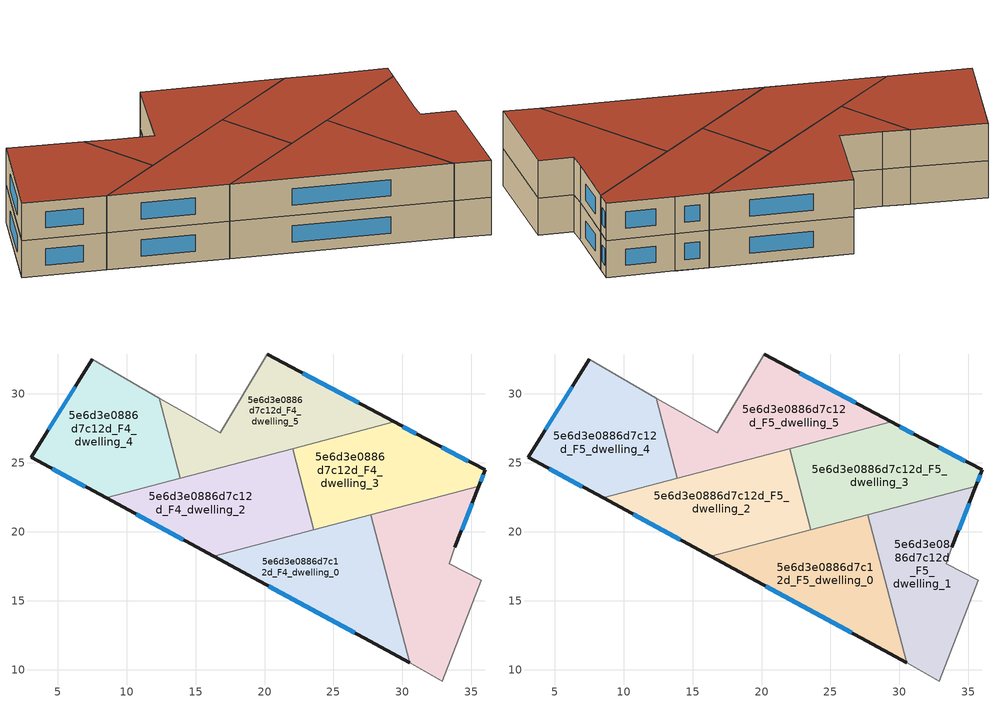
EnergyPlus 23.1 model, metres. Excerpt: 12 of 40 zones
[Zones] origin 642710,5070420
5e6d3e0886d7c12d_F4_dwelling_0
 floor to 5e6d3e0886d7c12d_F3_dwelling_4 (EU_floor_Construction): 27.83,20.39 24.3,13.9 17.64,17.51 18.31,18.76 26.75,20.98 z12
 floor to 5e6d3e0886d7c12d_F3_dwelling_6 (EU_floor_Construction): 28.46,18.42 30.55,10.51 24.3,13.9 27.15,19.14 z12
 floor to 5e6d3e0886d7c12d_F3_dwelling_2 (EU_floor_Construction): 18.31,18.76 17.64,17.51 16.31,18.23 z12
 floor to 5e6d3e0886d7c12d_F3_dwelling_5 (EU_floor_Construction): 27.91,20.53 28.46,18.42 27.15,19.14 z12
 floor to 5e6d3e0886d7c12d_F3_dwelling_3 (EU_floor_Construction): 27.72,21.23 27.91,20.53 27.83,20.39 26.75,20.98 z12
 wall outside (EU_wall_Construction): 16.31,18.23 30.55,10.51 z12:15
 wall to 5e6d3e0886d7c12d_F4_dwelling_1 (EU_wall_Construction): 30.55,10.51 27.72,21.23 z12:15
 wall to 5e6d3e0886d7c12d_F4_dwelling_2 (EU_wall_Construction): 23.59,20.14 16.31,18.23 z12:15
 wall to 5e6d3e0886d7c12d_F4_dwelling_3 (EU_wall_Construction): 27.72,21.23 23.59,20.14 z12:15
 window (EU_Window_Construction): 20.3,16.06 26.56,12.67 z12.84:14.16
5e6d3e0886d7c12d_F4_dwelling_1
 floor to 5e6d3e0886d7c12d_F3_dwelling_6 (EU_floor_Construction): 35.7,16.48 32.9,9.18 30.6,10.48 30.55,10.51 28.46,18.42 32.85,16.04 33.4,17.68 z12
 floor to 5e6d3e0886d7c12d_F3_dwelling_5 (EU_floor_Construction): 35.54,23.29 33.8,18.88 33.4,17.69 32.85,16.04 28.46,18.42 27.91,20.53 28.39,21.41 z12
 floor to 5e6d3e0886d7c12d_F3_dwelling_3 (EU_floor_Construction): 28.39,21.41 27.91,20.53 27.72,21.23 z12
 wall outside (EU_wall_Construction): 33.8,18.88 35.54,23.29 z12:15
 wall adiabatic (EU_wall_Construction): 30.55,10.51 30.6,10.48 32.9,9.18 35.7,16.48 33.4,17.68 33.8,18.88 z12:15
 wall to 5e6d3e0886d7c12d_F4_dwelling_3 (EU_wall_Construction): 35.54,23.29 27.72,21.23 z12:15
 window (EU_Window_Construction): 34.29,20.12 35.05,22.06 z12.84:14.16
5e6d3e0886d7c12d_F4_dwelling_2
 floor to 5e6d3e0886d7c12d_F3_dwelling_2 (EU_floor_Construction): 20.45,22.68 18.31,18.76 16.31,18.23 9.26,22.05 9.65,22.76 16.82,24.65 z12
 floor to 5e6d3e0886d7c12d_F3_dwelling_4 (EU_floor_Construction): 22.8,23.13 23.59,20.14 18.31,18.76 21.17,24.01 z12
 floor to 5e6d3e0886d7c12d_F3_dwelling_3 (EU_floor_Construction): 22.11,25.74 22.8,23.13 21.17,24.01 z12
 floor to 5e6d3e0886d7c12d_F3_dwelling_0 (EU_floor_Construction): 9.65,22.76 9.26,22.05 8.5,22.46 z12
 floor to 5e6d3e0886d7c12d_F3_dwelling_1 (EU_floor_Construction): 22.04,26.03 22.11,25.74 20.45,22.68 16.82,24.65 z12
 wall outside (EU_wall_Construction): 8.5,22.46 16.31,18.23 z12:15
 wall to 5e6d3e0886d7c12d_F4_dwelling_3 (EU_wall_Construction): 23.59,20.14 22.04,26.03 z12:15
 wall to 5e6d3e0886d7c12d_F4_dwelling_5 (EU_wall_Construction): 22.04,26.03 13.88,23.88 z12:15
 wall to 5e6d3e0886d7c12d_F4_dwelling_4 (EU_wall_Construction): 13.88,23.88 8.5,22.46 z12:15
 window (EU_Window_Construction): 10.69,21.27 14.12,19.41 z12.84:14.16
5e6d3e0886d7c12d_F4_dwelling_3
 floor to 5e6d3e0886d7c12d_F3_dwelling_3 (EU_floor_Construction): 31.38,26.91 28.39,21.41 26.75,20.98 22.8,23.13 22.11,25.74 22.31,26.1 29.41,27.97 z12
 floor to 5e6d3e0886d7c12d_F3_dwelling_1 (EU_floor_Construction): 22.31,26.1 22.11,25.74 22.04,26.03 z12
 floor to 5e6d3e0886d7c12d_F3_dwelling_5 (EU_floor_Construction): 36.01,24.49 35.54,23.29 28.39,21.41 31.38,26.91 31.6,26.79 z12
 floor to 5e6d3e0886d7c12d_F3_dwelling_4 (EU_floor_Construction): 26.75,20.98 23.59,20.14 22.8,23.13 z12
 wall outside (EU_wall_Construction): 35.54,23.29 36.01,24.49 31.6,26.79 29.41,27.97 z12:15
 wall to 5e6d3e0886d7c12d_F4_dwelling_5 (EU_wall_Construction): 29.41,27.97 22.04,26.03 z12:15
 window (EU_Window_Construction): 30.99,27.12 30.03,27.64 / 34.77,25.13 32.84,26.15 / 35.67,23.63 35.88,24.15 z12.84:14.16
5e6d3e0886d7c12d_F4_dwelling_4
 floor to 5e6d3e0886d7c12d_F3_dwelling_0 (EU_floor_Construction): 12.35,29.7 12.7,28.37 9.65,22.76 8.5,22.46 3.08,25.4 7.49,32.5 z12
 floor to 5e6d3e0886d7c12d_F3_dwelling_2 (EU_floor_Construction): 13.15,26.64 13.88,23.88 9.65,22.76 12.08,27.23 z12
 floor to 5e6d3e0886d7c12d_F3_dwelling_1 (EU_floor_Construction): 12.7,28.37 13.15,26.64 12.08,27.23 z12
 wall outside (EU_wall_Construction): 7.49,32.5 3.08,25.4 8.5,22.46 z12:15
 wall adiabatic (EU_wall_Construction): 12.35,29.7 7.49,32.5 z12:15
 wall to 5e6d3e0886d7c12d_F4_dwelling_5 (EU_wall_Construction): 13.88,23.88 12.35,29.7 z12:15
 window (EU_Window_Construction): 4.6,24.58 6.98,23.28 / 6.25,30.51 4.32,27.39 z12.84:14.16
5e6d3e0886d7c12d_F4_dwelling_5
 floor to 5e6d3e0886d7c12d_F3_dwelling_1 (EU_floor_Construction): 24.7,30.49 22.31,26.1 16.82,24.65 13.15,26.64 12.7,28.37 13.17,29.23 14.09,28.7 16.79,27.2 20.2,32.9 z12
 floor to 5e6d3e0886d7c12d_F3_dwelling_3 (EU_floor_Construction): 29.41,27.97 22.31,26.1 24.7,30.49 z12
 floor to 5e6d3e0886d7c12d_F3_dwelling_0 (EU_floor_Construction): 13.17,29.23 12.7,28.37 12.35,29.7 z12
 floor to 5e6d3e0886d7c12d_F3_dwelling_2 (EU_floor_Construction): 16.82,24.65 13.88,23.88 13.15,26.64 z12
 wall outside (EU_wall_Construction): 29.41,27.97 20.2,32.9 z12:15
 wall adiabatic (EU_wall_Construction): 20.2,32.9 16.79,27.2 14.09,28.7 12.35,29.7 z12:15
 window (EU_Window_Construction): 26.83,29.35 22.78,31.52 z12.84:14.16
5e6d3e0886d7c12d_F5_dwelling_0
 floor to 5e6d3e0886d7c12d_F4_dwelling_0 (EU_floor_Construction): 27.72,21.23 30.55,10.51 16.31,18.23 z15
 wall outside (EU_wall_Construction): 16.31,18.23 30.55,10.51 z15:18
 wall to 5e6d3e0886d7c12d_F5_dwelling_1 (EU_wall_Construction): 30.55,10.51 27.72,21.23 z15:18
 wall to 5e6d3e0886d7c12d_F5_dwelling_2 (EU_wall_Construction): 23.59,20.14 16.31,18.23 z15:18
 wall to 5e6d3e0886d7c12d_F5_dwelling_3 (EU_wall_Construction): 27.72,21.23 23.59,20.14 z15:18
 window (EU_Window_Construction): 20.3,16.06 26.56,12.67 z15.84:17.16
 roof outside (EU_roof_Construction): 30.55,10.51 27.72,21.23 16.31,18.23 z18
5e6d3e0886d7c12d_F5_dwelling_1
 floor to 5e6d3e0886d7c12d_F4_dwelling_1 (EU_floor_Construction): 35.54,23.29 33.8,18.88 33.4,17.68 35.7,16.48 32.9,9.18 30.6,10.48 30.55,10.51 27.72,21.23 z15
 wall outside (EU_wall_Construction): 33.8,18.88 35.54,23.29 z15:18
 wall adiabatic (EU_wall_Construction): 30.55,10.51 30.6,10.48 32.9,9.18 35.7,16.48 33.4,17.68 33.8,18.88 z15:18
 wall to 5e6d3e0886d7c12d_F5_dwelling_3 (EU_wall_Construction): 35.54,23.29 27.72,21.23 z15:18
 window (EU_Window_Construction): 34.29,20.12 35.05,22.06 z15.84:17.16
 roof outside (EU_roof_Construction): 32.9,9.18 35.7,16.48 33.4,17.68 33.8,18.88 35.54,23.29 27.72,21.23 30.55,10.51 30.6,10.48 z18
5e6d3e0886d7c12d_F5_dwelling_2
 floor to 5e6d3e0886d7c12d_F4_dwelling_2 (EU_floor_Construction): 22.04,26.03 23.59,20.14 16.31,18.23 8.5,22.46 z15
 wall outside (EU_wall_Construction): 8.5,22.46 16.31,18.23 z15:18
 wall to 5e6d3e0886d7c12d_F5_dwelling_3 (EU_wall_Construction): 23.59,20.14 22.04,26.03 z15:18
 wall to 5e6d3e0886d7c12d_F5_dwelling_5 (EU_wall_Construction): 22.04,26.03 13.88,23.88 z15:18
 wall to 5e6d3e0886d7c12d_F5_dwelling_4 (EU_wall_Construction): 13.88,23.88 8.5,22.46 z15:18
 window (EU_Window_Construction): 10.69,21.27 14.12,19.41 z15.84:17.16
 roof outside (EU_roof_Construction): 23.59,20.14 22.04,26.03 8.5,22.46 16.31,18.23 z18
5e6d3e0886d7c12d_F5_dwelling_3
 floor to 5e6d3e0886d7c12d_F4_dwelling_3 (EU_floor_Construction): 36.01,24.49 35.54,23.29 23.59,20.14 22.04,26.03 29.41,27.97 31.6,26.79 z15
 wall outside (EU_wall_Construction): 35.54,23.29 36.01,24.49 31.6,26.79 29.41,27.97 z15:18
 wall to 5e6d3e0886d7c12d_F5_dwelling_5 (EU_wall_Construction): 29.41,27.97 22.04,26.03 z15:18
 window (EU_Window_Construction): 30.99,27.12 30.03,27.64 / 34.77,25.13 32.84,26.15 / 35.67,23.63 35.88,24.15 z15.84:17.16
 roof outside (EU_roof_Construction): 35.54,23.29 36.01,24.49 31.6,26.79 29.41,27.97 22.04,26.03 23.59,20.14 z18
5e6d3e0886d7c12d_F5_dwelling_4
 floor to 5e6d3e0886d7c12d_F4_dwelling_4 (EU_floor_Construction): 12.35,29.7 13.88,23.88 8.5,22.46 3.08,25.4 7.49,32.5 z15
 wall outside (EU_wall_Construction): 7.49,32.5 3.08,25.4 8.5,22.46 z15:18
 wall adiabatic (EU_wall_Construction): 12.35,29.7 7.49,32.5 z15:18
 wall to 5e6d3e0886d7c12d_F5_dwelling_5 (EU_wall_Construction): 13.88,23.88 12.35,29.7 z15:18
 window (EU_Window_Construction): 4.6,24.58 6.98,23.28 / 6.25,30.51 4.32,27.39 z15.84:17.16
 roof outside (EU_roof_Construction): 13.88,23.88 12.35,29.7 7.49,32.5 3.08,25.4 8.5,22.46 z18
5e6d3e0886d7c12d_F5_dwelling_5
 floor to 5e6d3e0886d7c12d_F4_dwelling_5 (EU_floor_Construction): 29.41,27.97 13.88,23.88 12.35,29.7 14.09,28.7 16.79,27.2 20.2,32.9 z15
 wall outside (EU_wall_Construction): 29.41,27.97 20.2,32.9 z15:18
 wall adiabatic (EU_wall_Construction): 20.2,32.9 16.79,27.2 14.09,28.7 12.35,29.7 z15:18
 window (EU_Window_Construction): 26.83,29.35 22.78,31.52 z15.84:17.16
 roof outside (EU_roof_Construction): 29.41,27.97 20.2,32.9 16.79,27.2 14.09,28.7 12.35,29.7 13.88,23.88 z18
[Building]
EU S2 Campaign: North Axis=0; Terrain=City; Solar Distribution=FullExterior
[Site:Location]
Lyon-Bron: Latitude=45.75; Longitude=5; Time Zone=1; Elevation=198
[SizingPeriod:WeatherFileDays]
AnnualSizingPeriod: Begin Month=1; Begin Day of Month=1; End Month=12; End Day of Month=31; Day of Week for Start Day=Monday; Use Weather File Daylight Saving Period=No; Use Weather File Rain and Snow Indicators=No
[MATERIAL]
EU_InternalMass_Material: Roughness=MediumRough; Thickness=0.1; Conductivity=1; Density=1800; Specific Heat=900; Thermal Absorptance=0.9; Solar Absorptance=0.7; Visible Absorptance=0.7
[MATERIAL:NOMASS] Roughness=MediumRough; Thermal Absorptance=0.9; Solar Absorptance=0.7; Visible Absorptance=0.7
Name | Thermal Resistance
EU_wall_NoMass | 0.776494
EU_roof_NoMass | 0.486893
EU_floor_NoMass | 0.421597
[WINDOWMATERIAL:SIMPLEGLAZINGSYSTEM]
EU_Window_SimpleGlazing: UFactor=4.24961; Solar Heat Gain Coefficient=0.83; Visible Transmittance=0.83
[CONSTRUCTION]
EU_wall_Construction: EU_wall_NoMass
EU_roof_Construction: EU_roof_NoMass
EU_floor_Construction: EU_floor_NoMass
EU_Window_Construction: EU_Window_SimpleGlazing
EU_InternalMass_Construction: EU_InternalMass_Material
[ZONE] Type=1; Multiplier=1; Ceiling Height=autocalculate; Floor Area=autocalculate; Part of Total Floor Area=Yes
Name | Volume
5e6d3e0886d7c12d_F4_dwelling_0; 5e6d3e0886d7c12d_F5_dwelling_0 | 196.341
5e6d3e0886d7c12d_F4_dwelling_1; 5e6d3e0886d7c12d_F5_dwelling_1 | 196.332
5e6d3e0886d7c12d_F4_dwelling_2; 5e6d3e0886d7c12d_F5_dwelling_2 | 196.336
5e6d3e0886d7c12d_F4_dwelling_3; 5e6d3e0886d7c12d_F5_dwelling_3 | 196.33
5e6d3e0886d7c12d_F4_dwelling_4; 5e6d3e0886d7c12d_F5_dwelling_4 | 196.331
5e6d3e0886d7c12d_F4_dwelling_5; 5e6d3e0886d7c12d_F5_dwelling_5 | 196.347
[INTERNALMASS] Construction=EU_InternalMass_Construction
Name | Zone or ZoneList | Surface Area
5e6d3e0886d7c12d_F4_dwelling_0_EU_InternalMass | 5e6d3e0886d7c12d_F4_dwelling_0 | 65.4468
5e6d3e0886d7c12d_F4_dwelling_1_EU_InternalMass | 5e6d3e0886d7c12d_F4_dwelling_1 | 65.4439
5e6d3e0886d7c12d_F4_dwelling_2_EU_InternalMass | 5e6d3e0886d7c12d_F4_dwelling_2 | 65.4454
5e6d3e0886d7c12d_F4_dwelling_3_EU_InternalMass | 5e6d3e0886d7c12d_F4_dwelling_3 | 65.4435
5e6d3e0886d7c12d_F4_dwelling_4_EU_InternalMass | 5e6d3e0886d7c12d_F4_dwelling_4 | 65.4439
5e6d3e0886d7c12d_F4_dwelling_5_EU_InternalMass | 5e6d3e0886d7c12d_F4_dwelling_5 | 65.4486
5e6d3e0886d7c12d_F5_dwelling_0_EU_InternalMass | 5e6d3e0886d7c12d_F5_dwelling_0 | 65.4468
5e6d3e0886d7c12d_F5_dwelling_1_EU_InternalMass | 5e6d3e0886d7c12d_F5_dwelling_1 | 65.4439
5e6d3e0886d7c12d_F5_dwelling_2_EU_InternalMass | 5e6d3e0886d7c12d_F5_dwelling_2 | 65.4454
5e6d3e0886d7c12d_F5_dwelling_3_EU_InternalMass | 5e6d3e0886d7c12d_F5_dwelling_3 | 65.4435
5e6d3e0886d7c12d_F5_dwelling_4_EU_InternalMass | 5e6d3e0886d7c12d_F5_dwelling_4 | 65.4439
5e6d3e0886d7c12d_F5_dwelling_5_EU_InternalMass | 5e6d3e0886d7c12d_F5_dwelling_5 | 65.4486
[OTHEREQUIPMENT] Fuel Type=Electricity; Design Level Calculation Method=Watts/Area; Power per Zone Floor Area=1; Fraction Latent=0; Fraction Radiant=0; Fraction Lost=0; Carbon Dioxide Generation Rate=0; EndUse Subcategory=EU_Step8_InternalGains
Name | Zone or ZoneList or Space or SpaceList | Schedule
EU_Step8_InternalGain_5e6d3e0886d7c12d_F4_dwelling_0_f000 | 5e6d3e0886d7c12d_F4_dwelling_0 | EU_Step8_GainSchedule_5e6d3e0886d7c12d_F4_dwelling_0_f000
EU_Step8_InternalGain_5e6d3e0886d7c12d_F4_dwelling_1_f000 | 5e6d3e0886d7c12d_F4_dwelling_1 | EU_Step8_GainSchedule_5e6d3e0886d7c12d_F4_dwelling_1_f000
EU_Step8_InternalGain_5e6d3e0886d7c12d_F4_dwelling_2_f000 | 5e6d3e0886d7c12d_F4_dwelling_2 | EU_Step8_GainSchedule_5e6d3e0886d7c12d_F4_dwelling_2_f000
EU_Step8_InternalGain_5e6d3e0886d7c12d_F4_dwelling_3_f000 | 5e6d3e0886d7c12d_F4_dwelling_3 | EU_Step8_GainSchedule_5e6d3e0886d7c12d_F4_dwelling_3_f000
EU_Step8_InternalGain_5e6d3e0886d7c12d_F4_dwelling_4_f000 | 5e6d3e0886d7c12d_F4_dwelling_4 | EU_Step8_GainSchedule_5e6d3e0886d7c12d_F4_dwelling_4_f000
EU_Step8_InternalGain_5e6d3e0886d7c12d_F4_dwelling_5_f000 | 5e6d3e0886d7c12d_F4_dwelling_5 | EU_Step8_GainSchedule_5e6d3e0886d7c12d_F4_dwelling_5_f000
EU_Step8_InternalGain_5e6d3e0886d7c12d_F5_dwelling_0_f000 | 5e6d3e0886d7c12d_F5_dwelling_0 | EU_Step8_GainSchedule_5e6d3e0886d7c12d_F5_dwelling_0_f000
EU_Step8_InternalGain_5e6d3e0886d7c12d_F5_dwelling_1_f000 | 5e6d3e0886d7c12d_F5_dwelling_1 | EU_Step8_GainSchedule_5e6d3e0886d7c12d_F5_dwelling_1_f000
EU_Step8_InternalGain_5e6d3e0886d7c12d_F5_dwelling_2_f000 | 5e6d3e0886d7c12d_F5_dwelling_2 | EU_Step8_GainSchedule_5e6d3e0886d7c12d_F5_dwelling_2_f000
EU_Step8_InternalGain_5e6d3e0886d7c12d_F5_dwelling_3_f000 | 5e6d3e0886d7c12d_F5_dwelling_3 | EU_Step8_GainSchedule_5e6d3e0886d7c12d_F5_dwelling_3_f000
EU_Step8_InternalGain_5e6d3e0886d7c12d_F5_dwelling_4_f000 | 5e6d3e0886d7c12d_F5_dwelling_4 | EU_Step8_GainSchedule_5e6d3e0886d7c12d_F5_dwelling_4_f000
EU_Step8_InternalGain_5e6d3e0886d7c12d_F5_dwelling_5_f000 | 5e6d3e0886d7c12d_F5_dwelling_5 | EU_Step8_GainSchedule_5e6d3e0886d7c12d_F5_dwelling_5_f000
[ZONEVENTILATION:DESIGNFLOWRATE] Schedule=EU_AlwaysOn; Design Flow Rate Calculation Method=AirChanges/Hour; Air Changes per Hour=0.693814; Ventilation Type=Natural; Fan Pressure Rise=0; Fan Total Efficiency=1; Constant Term Coefficient=1; Temperature Term Coefficient=0; Velocity Term Coefficient=0; Velocity Squared Term Coefficient=0; Minimum Indoor Temperature=-100; Maximum Indoor Temperature=100; Delta Temperature=-100; Minimum Outdoor Temperature=-100; Maximum Outdoor Temperature=100; Maximum Wind Speed=40
Name | Zone or ZoneList or Space or SpaceList
EU_ConstantAir_5e6d3e0886d7c12d_F4_dwelling_0 | 5e6d3e0886d7c12d_F4_dwelling_0
EU_ConstantAir_5e6d3e0886d7c12d_F4_dwelling_1 | 5e6d3e0886d7c12d_F4_dwelling_1
EU_ConstantAir_5e6d3e0886d7c12d_F4_dwelling_2 | 5e6d3e0886d7c12d_F4_dwelling_2
EU_ConstantAir_5e6d3e0886d7c12d_F4_dwelling_3 | 5e6d3e0886d7c12d_F4_dwelling_3
EU_ConstantAir_5e6d3e0886d7c12d_F4_dwelling_4 | 5e6d3e0886d7c12d_F4_dwelling_4
EU_ConstantAir_5e6d3e0886d7c12d_F4_dwelling_5 | 5e6d3e0886d7c12d_F4_dwelling_5
EU_ConstantAir_5e6d3e0886d7c12d_F5_dwelling_0 | 5e6d3e0886d7c12d_F5_dwelling_0
EU_ConstantAir_5e6d3e0886d7c12d_F5_dwelling_1 | 5e6d3e0886d7c12d_F5_dwelling_1
EU_ConstantAir_5e6d3e0886d7c12d_F5_dwelling_2 | 5e6d3e0886d7c12d_F5_dwelling_2
EU_ConstantAir_5e6d3e0886d7c12d_F5_dwelling_3 | 5e6d3e0886d7c12d_F5_dwelling_3
EU_ConstantAir_5e6d3e0886d7c12d_F5_dwelling_4 | 5e6d3e0886d7c12d_F5_dwelling_4
EU_ConstantAir_5e6d3e0886d7c12d_F5_dwelling_5 | 5e6d3e0886d7c12d_F5_dwelling_5
[HVACTEMPLATE:THERMOSTAT] Constant Heating Setpoint=20; Constant Cooling Setpoint=50
EU_HeatOnly_5e6d3e0886d7c12d_F0_dwelling_0; EU_HeatOnly_5e6d3e0886d7c12d_F0_dwelling_1; EU_HeatOnly_5e6d3e0886d7c12d_F0_dwelling_2; EU_HeatOnly_5e6d3e0886d7c12d_F0_dwelling_3; EU_HeatOnly_5e6d3e0886d7c12d_F0_dwelling_4; EU_HeatOnly_5e6d3e0886d7c12d_F0_dwelling_5; EU_HeatOnly_5e6d3e0886d7c12d_F0_dwelling_6; EU_HeatOnly_5e6d3e0886d7c12d_F1_dwelling_0; EU_HeatOnly_5e6d3e0886d7c12d_F1_dwelling_1; EU_HeatOnly_5e6d3e0886d7c12d_F1_dwelling_2; EU_HeatOnly_5e6d3e0886d7c12d_F1_dwelling_3; EU_HeatOnly_5e6d3e0886d7c12d_F1_dwelling_4; EU_HeatOnly_5e6d3e0886d7c12d_F1_dwelling_5; EU_HeatOnly_5e6d3e0886d7c12d_F1_dwelling_6; EU_HeatOnly_5e6d3e0886d7c12d_F2_dwelling_0; EU_HeatOnly_5e6d3e0886d7c12d_F2_dwelling_1; EU_HeatOnly_5e6d3e0886d7c12d_F2_dwelling_2; EU_HeatOnly_5e6d3e0886d7c12d_F2_dwelling_3; EU_HeatOnly_5e6d3e0886d7c12d_F2_dwelling_4; EU_HeatOnly_5e6d3e0886d7c12d_F2_dwelling_5; EU_HeatOnly_5e6d3e0886d7c12d_F2_dwelling_6; EU_HeatOnly_5e6d3e0886d7c12d_F3_dwelling_0; EU_HeatOnly_5e6d3e0886d7c12d_F3_dwelling_1; EU_HeatOnly_5e6d3e0886d7c12d_F3_dwelling_2; EU_HeatOnly_5e6d3e0886d7c12d_F3_dwelling_3; EU_HeatOnly_5e6d3e0886d7c12d_F3_dwelling_4; EU_HeatOnly_5e6d3e0886d7c12d_F3_dwelling_5; EU_HeatOnly_5e6d3e0886d7c12d_F3_dwelling_6; EU_HeatOnly_5e6d3e0886d7c12d_F4_dwelling_0; EU_HeatOnly_5e6d3e0886d7c12d_F4_dwelling_1; EU_HeatOnly_5e6d3e0886d7c12d_F4_dwelling_2; EU_HeatOnly_5e6d3e0886d7c12d_F4_dwelling_3; EU_HeatOnly_5e6d3e0886d7c12d_F4_dwelling_4; EU_HeatOnly_5e6d3e0886d7c12d_F4_dwelling_5; EU_HeatOnly_5e6d3e0886d7c12d_F5_dwelling_0; EU_HeatOnly_5e6d3e0886d7c12d_F5_dwelling_1; EU_HeatOnly_5e6d3e0886d7c12d_F5_dwelling_2; EU_HeatOnly_5e6d3e0886d7c12d_F5_dwelling_3; EU_HeatOnly_5e6d3e0886d7c12d_F5_dwelling_4; EU_HeatOnly_5e6d3e0886d7c12d_F5_dwelling_5
[HVACTEMPLATE:ZONE:IDEALLOADSAIRSYSTEM] System Availability Schedule=EU_AlwaysOn; Maximum Heating Supply Air Temperature=50; Minimum Cooling Supply Air Temperature=13; Maximum Heating Supply Air Humidity Ratio=0.0156; Minimum Cooling Supply Air Humidity Ratio=0.0077; Heating Limit=NoLimit; Cooling Limit=NoLimit; Heating Availability Schedule=EU_AlwaysOn; Cooling Availability Schedule=EU_CoolingOff; Dehumidification Control Type=ConstantSensibleHeatRatio; Cooling Sensible Heat Ratio=0.7; Dehumidification Setpoint=60; Humidification Control Type=None; Humidification Setpoint=30; Outdoor Air Method=None; Outdoor Air Flow Rate per Person=0.00944; Outdoor Air Flow Rate per Zone Floor Area=0; Outdoor Air Flow Rate per Zone=0; Demand Controlled Ventilation Type=None; Outdoor Air Economizer Type=NoEconomizer; Heat Recovery Type=None; Sensible Heat Recovery Effectiveness=0.7; Latent Heat Recovery Effectiveness=0.65
Name | Template Thermostat
5e6d3e0886d7c12d_F4_dwelling_0 | EU_HeatOnly_5e6d3e0886d7c12d_F4_dwelling_0
5e6d3e0886d7c12d_F4_dwelling_1 | EU_HeatOnly_5e6d3e0886d7c12d_F4_dwelling_1
5e6d3e0886d7c12d_F4_dwelling_2 | EU_HeatOnly_5e6d3e0886d7c12d_F4_dwelling_2
5e6d3e0886d7c12d_F4_dwelling_3 | EU_HeatOnly_5e6d3e0886d7c12d_F4_dwelling_3
5e6d3e0886d7c12d_F4_dwelling_4 | EU_HeatOnly_5e6d3e0886d7c12d_F4_dwelling_4
5e6d3e0886d7c12d_F4_dwelling_5 | EU_HeatOnly_5e6d3e0886d7c12d_F4_dwelling_5
5e6d3e0886d7c12d_F5_dwelling_0 | EU_HeatOnly_5e6d3e0886d7c12d_F5_dwelling_0
5e6d3e0886d7c12d_F5_dwelling_1 | EU_HeatOnly_5e6d3e0886d7c12d_F5_dwelling_1
5e6d3e0886d7c12d_F5_dwelling_2 | EU_HeatOnly_5e6d3e0886d7c12d_F5_dwelling_2
5e6d3e0886d7c12d_F5_dwelling_3 | EU_HeatOnly_5e6d3e0886d7c12d_F5_dwelling_3
5e6d3e0886d7c12d_F5_dwelling_4 | EU_HeatOnly_5e6d3e0886d7c12d_F5_dwelling_4
5e6d3e0886d7c12d_F5_dwelling_5 | EU_HeatOnly_5e6d3e0886d7c12d_F5_dwelling_5
[SIZING:ZONE] Zone Cooling Design Supply Air Temperature Input Method=SupplyAirTemperature; Zone Cooling Design Supply Air Temperature=13; Zone Heating Design Supply Air Temperature Input Method=SupplyAirTemperature; Zone Heating Design Supply Air Temperature=50; Zone Cooling Design Supply Air Humidity Ratio=0.008; Zone Heating Design Supply Air Humidity Ratio=0.008; Cooling Design Air Flow Method=DesignDay; Cooling Design Air Flow Rate=0; Cooling Minimum Air Flow per Zone Floor Area=0.000762; Cooling Minimum Air Flow=0; Cooling Minimum Air Flow Fraction=0.2; Heating Design Air Flow Method=DesignDay; Heating Design Air Flow Rate=0; Heating Maximum Air Flow per Zone Floor Area=0.002032; Heating Maximum Air Flow=0.141576; Heating Maximum Air Flow Fraction=0.3; Account for Dedicated Outdoor Air System=No; Dedicated Outdoor Air System Control Strategy=NeutralSupplyAir; Dedicated Outdoor Air Low Setpoint Temperature for Design=autosize; Dedicated Outdoor Air High Setpoint Temperature for Design=autosize; Zone Load Sizing Method=Sensible Load Only No Latent Load; Zone Latent Cooling Design Supply Air Humidity Ratio Input Method=HumidityRatioDifference; Zone Cooling Design Supply Air Humidity Ratio Difference=0.005; Zone Latent Heating Design Supply Air Humidity Ratio Input Method=HumidityRatioDifference; Zone Humidification Design Supply Air Humidity Ratio Difference=0.005
5e6d3e0886d7c12d_F4_dwelling_0; 5e6d3e0886d7c12d_F4_dwelling_1; 5e6d3e0886d7c12d_F4_dwelling_2; 5e6d3e0886d7c12d_F4_dwelling_3; 5e6d3e0886d7c12d_F4_dwelling_4; 5e6d3e0886d7c12d_F4_dwelling_5; 5e6d3e0886d7c12d_F5_dwelling_0; 5e6d3e0886d7c12d_F5_dwelling_1; 5e6d3e0886d7c12d_F5_dwelling_2; 5e6d3e0886d7c12d_F5_dwelling_3; 5e6d3e0886d7c12d_F5_dwelling_4; 5e6d3e0886d7c12d_F5_dwelling_5
[SCHEDULE:CONSTANT]
Name | Hourly Value
EU_AlwaysOn | 1
EU_CoolingOff | 0
[SCHEDULE:FILE] Column Number=1; Rows to Skip at Top=0; Number of Hours of Data=8760; Column Separator=Comma; Interpolate to Timestep=No; Minutes per Item=60; Adjust Schedule for Daylight Savings=Yes
Name | File
EU_Step8_GainSchedule_5e6d3e0886d7c12d_F4_dwelling_0_f000 | ../../schedules/5e6d3e0886d7c12d/5e6d3e0886d7c12d_F4_dwelling_0_f000_gain.csv
EU_Step8_GainSchedule_5e6d3e0886d7c12d_F4_dwelling_1_f000 | ../../schedules/5e6d3e0886d7c12d/5e6d3e0886d7c12d_F4_dwelling_1_f000_gain.csv
EU_Step8_GainSchedule_5e6d3e0886d7c12d_F4_dwelling_2_f000 | ../../schedules/5e6d3e0886d7c12d/5e6d3e0886d7c12d_F4_dwelling_2_f000_gain.csv
EU_Step8_GainSchedule_5e6d3e0886d7c12d_F4_dwelling_3_f000 | ../../schedules/5e6d3e0886d7c12d/5e6d3e0886d7c12d_F4_dwelling_3_f000_gain.csv
EU_Step8_GainSchedule_5e6d3e0886d7c12d_F4_dwelling_4_f000 | ../../schedules/5e6d3e0886d7c12d/5e6d3e0886d7c12d_F4_dwelling_4_f000_gain.csv
EU_Step8_GainSchedule_5e6d3e0886d7c12d_F4_dwelling_5_f000 | ../../schedules/5e6d3e0886d7c12d/5e6d3e0886d7c12d_F4_dwelling_5_f000_gain.csv
EU_Step8_GainSchedule_5e6d3e0886d7c12d_F5_dwelling_0_f000 | ../../schedules/5e6d3e0886d7c12d/5e6d3e0886d7c12d_F5_dwelling_0_f000_gain.csv
EU_Step8_GainSchedule_5e6d3e0886d7c12d_F5_dwelling_1_f000 | ../../schedules/5e6d3e0886d7c12d/5e6d3e0886d7c12d_F5_dwelling_1_f000_gain.csv
EU_Step8_GainSchedule_5e6d3e0886d7c12d_F5_dwelling_2_f000 | ../../schedules/5e6d3e0886d7c12d/5e6d3e0886d7c12d_F5_dwelling_2_f000_gain.csv
EU_Step8_GainSchedule_5e6d3e0886d7c12d_F5_dwelling_3_f000 | ../../schedules/5e6d3e0886d7c12d/5e6d3e0886d7c12d_F5_dwelling_3_f000_gain.csv
EU_Step8_GainSchedule_5e6d3e0886d7c12d_F5_dwelling_4_f000 | ../../schedules/5e6d3e0886d7c12d/5e6d3e0886d7c12d_F5_dwelling_4_f000_gain.csv
EU_Step8_GainSchedule_5e6d3e0886d7c12d_F5_dwelling_5_f000 | ../../schedules/5e6d3e0886d7c12d/5e6d3e0886d7c12d_F5_dwelling_5_f000_gain.csv
